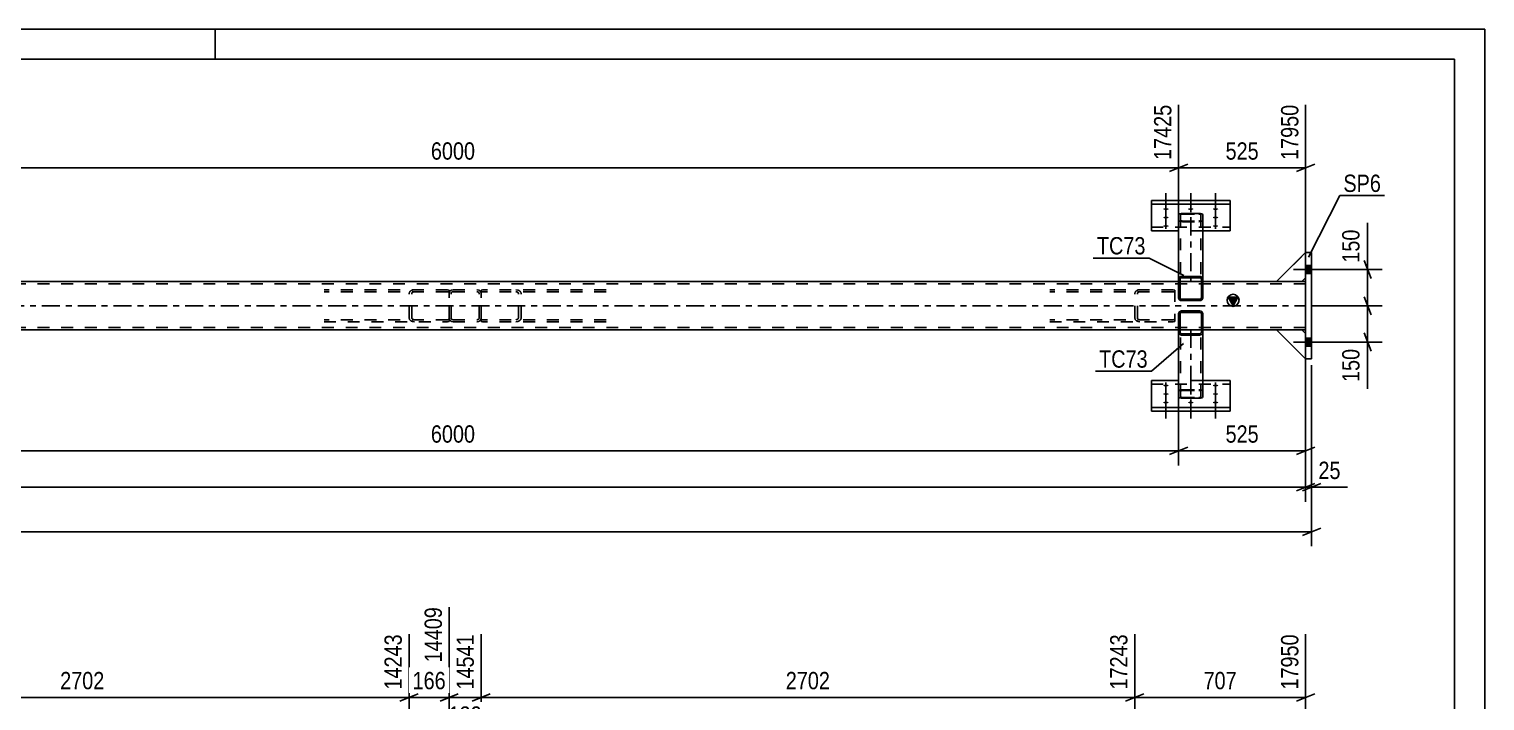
# Model space of a CAD drawing. Header units: millimetres. Extents: x -93 to 748, y -451 to 143.
# Drawn here: x 506.9 to 747.6, y 32.1 to 143.1 of the extents above; entities that cross this region are included whole.
import ezdxf

# ---------------------------------------------------------------- set-up
doc = ezdxf.new("R2010")
doc.units = ezdxf.units.MM
doc.linetypes.add('DXK_LINE_DOT2', pattern=[3.9198, 1.9599, -1.9599])
doc.linetypes.add('DXK_LINE_DOT3', pattern=[5.9187, 2.979, -0.9799, 0.9799, -0.9799])
doc.styles.add('Arial Narrow', font='ARIALN.TTF', dxfattribs={"height": 0.2})

# ---------------------------------------------------------------- blocks, each defined once
blk = doc.blocks.new('Unknown-761544515-1135')
at = {"color": 5, "linetype": 'Continuous'}
for p, q in [((747.65, 143.15), (-93.35, 143.15)), ((537.65, 138.15), (537.65, 143.15)), ((747.65, -450.85), (747.65, 143.15)), ((742.65, 138.15), (-88.35, 138.15)), ((742.65, -445.85), (742.65, 138.15))]:
    blk.add_line(p, q, dxfattribs=at)
blk = doc.blocks.new('Part-761544515-3054 - 3034')
at = {"color": 2, "linetype": 'Continuous'}
for p, q in [((697.14, 96.4), (697.04, 96.24)), ((697.3, 96.5), (697.14, 96.4)), ((697.48, 96.54), (697.3, 96.5)), ((700.52, 96.54), (697.48, 96.54)), ((700.7, 96.5), (700.52, 96.54)), ((700.86, 96.4), (700.7, 96.5)), ((700.96, 96.24), (700.86, 96.4)), ((697.04, 96.24), (697, 96.06)), ((697, 93.02), (697, 96.06)), ((697.26, 96.15), (697.24, 96.06)), ((697.24, 96.06), (697.24, 93.02)), ((697.31, 96.23), (697.26, 96.15)), ((697.39, 96.28), (697.31, 96.23)), ((697.48, 96.3), (697.39, 96.28)), ((700.52, 96.3), (697.48, 96.3)), ((700.61, 96.28), (700.52, 96.3)), ((700.69, 96.23), (700.61, 96.28)), ((700.74, 96.15), (700.69, 96.23)), ((700.76, 96.06), (700.74, 96.15)), ((700.76, 96.06), (700.76, 93.02)), ((701, 96.06), (700.96, 96.24)), ((701, 93.02), (701, 96.06)), ((697.04, 92.83), (697, 93.02)), ((697.14, 92.68), (697.04, 92.83)), ((697.3, 92.58), (697.14, 92.68)), ((697.24, 93.02), (697.26, 92.93)), ((697.26, 92.93), (697.31, 92.85)), ((697.48, 92.54), (697.3, 92.58)), ((697.31, 92.85), (697.39, 92.8)), ((697.39, 92.8), (697.48, 92.78)), ((700.52, 92.78), (697.48, 92.78)), ((700.52, 92.54), (697.48, 92.54)), ((700.52, 92.78), (700.61, 92.8)), ((700.7, 92.58), (700.52, 92.54)), ((700.61, 92.8), (700.69, 92.85)), ((700.69, 92.85), (700.74, 92.93)), ((700.86, 92.68), (700.7, 92.58)), ((700.74, 92.93), (700.76, 93.02)), ((700.96, 92.83), (700.86, 92.68)), ((701, 93.02), (700.96, 92.83))]:
    blk.add_line(p, q, dxfattribs=at)
at = {"color": 7, "linetype": 'DXK_LINE_DOT2'}
for p, q in [((697.3, 96.5), (697.48, 96.54)), ((700.52, 96.54), (700.7, 96.5)), ((697, 96.06), (697.04, 96.24)), ((700.96, 96.24), (701, 96.06)), ((697, 93.02), (697, 93.4)), ((697.24, 93.4), (697, 93.4)), ((697.24, 93.02), (697.24, 93.4)), ((700.76, 93.02), (700.76, 93.4)), ((701, 93.4), (700.76, 93.4)), ((701, 93.02), (701, 93.4))]:
    blk.add_line(p, q, dxfattribs=at)
for centre, start, end in [((697.48, 96.06), 112.5, 157.5), ((700.52, 96.06), 22.5, 67.5)]:
    blk.add_arc(centre, 0.48, start, end, dxfattribs=at)
blk = doc.blocks.new('Part-761544515-3143 - 3034')
at = {"color": 7, "linetype": 'DXK_LINE_DOT2'}
for p, q in [((717.4, 93.4), (713.2, 93.4)), ((713.2, 93.4), (718, 88.6)), ((718, 92.8), (717.4, 93.4)), ((718, 88.6), (718, 92.8))]:
    blk.add_line(p, q, dxfattribs=at)
blk = doc.blocks.new('Part-761544515-3134 - 3034')
at = {"color": 7, "linetype": 'DXK_LINE_DOT2'}
for p, q in [((713.2, 101.4), (718, 106.2)), ((718, 106.2), (718, 102)), ((717.4, 101.4), (713.2, 101.4)), ((718, 102), (717.4, 101.4))]:
    blk.add_line(p, q, dxfattribs=at)
blk = doc.blocks.new('Part-761544515-3131 - 3034')
at = {"linetype": 'Continuous'}
blk.add_hatch(color=2, dxfattribs=at).paths.add_polyline_path([(706, 97.4), (705.2, 98.8), (706.8, 98.8)])
at = {"color": 2, "linetype": 'Continuous'}
for p, q in [((697, 101.4), (461, 101.4)), ((713.2, 101.4), (701, 101.4)), ((718, 101.4), (717.4, 101.4)), ((706, 97.4), (705.2, 98.8)), ((705.2, 98.8), (706.8, 98.8)), ((706.8, 98.8), (706, 97.4)), ((718, 100.6), (718, 94.2)), ((697, 93.4), (461, 93.4)), ((713.2, 93.4), (701, 93.4)), ((718, 93.4), (717.4, 93.4))]:
    blk.add_line(p, q, dxfattribs=at)
at = {"color": 7, "linetype": 'DXK_LINE_DOT2'}
for p, q in [((701, 101.4), (697, 101.4)), ((717.4, 101.4), (713.2, 101.4)), ((718, 101.4), (718, 100.6)), ((718, 101.4), (718, 101.16)), ((718, 101), (0, 101)), ((718, 93.4), (718, 94.2)), ((718, 93.8), (0, 93.8)), ((701, 93.4), (697, 93.4)), ((717.4, 93.4), (713.2, 93.4))]:
    blk.add_line(p, q, dxfattribs=at)
at = {"color": 7, "linetype": 'DXK_LINE_DOT3'}
blk.add_line((0, 97.4), (718, 97.4), dxfattribs=at)
at = {"color": 2, "linetype": 'Continuous'}
blk.add_circle((706, 98.3), 1, dxfattribs=at)
blk = doc.blocks.new('Part-761544515-3055 - 3034')
at = {"color": 2, "linetype": 'Continuous'}
for p, q in [((697, 101.77), (697.04, 101.96)), ((697, 101.77), (697, 98.73)), ((697.04, 101.96), (697.14, 102.11)), ((697.14, 102.11), (697.29, 102.22)), ((697.26, 101.86), (697.24, 101.77)), ((697.24, 98.73), (697.24, 101.77)), ((697.31, 101.94), (697.26, 101.86)), ((697.29, 102.22), (697.48, 102.25)), ((697.39, 101.99), (697.31, 101.94)), ((697.48, 102.01), (697.39, 101.99)), ((700.52, 102.25), (697.48, 102.25)), ((700.52, 102.01), (697.48, 102.01)), ((700.52, 102.25), (700.7, 102.22)), ((700.61, 101.99), (700.52, 102.01)), ((700.69, 101.94), (700.61, 101.99)), ((700.74, 101.86), (700.69, 101.94)), ((700.7, 102.22), (700.86, 102.11)), ((700.76, 101.77), (700.74, 101.86)), ((700.76, 98.73), (700.76, 101.77)), ((700.86, 102.11), (700.96, 101.96)), ((700.96, 101.96), (701, 101.77)), ((701, 101.77), (701, 98.73)), ((697, 98.73), (697.04, 98.55)), ((697.24, 98.73), (697.26, 98.64)), ((700.74, 98.64), (700.76, 98.73)), ((700.96, 98.55), (701, 98.73)), ((697.04, 98.55), (697.14, 98.39)), ((697.14, 98.39), (697.29, 98.29)), ((697.26, 98.64), (697.31, 98.56)), ((697.29, 98.29), (697.48, 98.25)), ((697.31, 98.56), (697.39, 98.51)), ((697.39, 98.51), (697.48, 98.49)), ((700.52, 98.49), (697.48, 98.49)), ((700.52, 98.25), (697.48, 98.25)), ((700.52, 98.49), (700.61, 98.51)), ((700.52, 98.25), (700.7, 98.29)), ((700.61, 98.51), (700.69, 98.56)), ((700.69, 98.56), (700.74, 98.64)), ((700.7, 98.29), (700.86, 98.39)), ((700.86, 98.39), (700.96, 98.55))]:
    blk.add_line(p, q, dxfattribs=at)
at = {"color": 7, "linetype": 'DXK_LINE_DOT2'}
for p, q in [((697.24, 101.4), (697, 101.4)), ((697.24, 101.77), (697.24, 98.73)), ((700.76, 101.77), (700.76, 98.73)), ((701, 101.4), (700.76, 101.4)), ((697.04, 98.55), (697, 98.73)), ((701, 98.73), (700.96, 98.55)), ((697.48, 98.25), (697.29, 98.29)), ((700.7, 98.29), (700.52, 98.25))]:
    blk.add_line(p, q, dxfattribs=at)
for centre, start, end in [((697.48, 98.73), 202.5, 247.5), ((700.52, 98.73), 292.5, 337.5)]:
    blk.add_arc(centre, 0.48, start, end, dxfattribs=at)
blk = doc.blocks.new('Bolt-761544515-3080 - 3034')
at = {"linetype": 'Continuous'}
for points in [[(694.9, 113.54), (694.99, 113.54), (695.08, 113.53), (695.16, 113.51), (695.23, 113.49), (695.28, 113.47), (695.32, 113.44), (695.34, 113.41), (695.34, 113.37), (695.32, 113.34), (695.28, 113.32), (695.23, 113.29), (695.16, 113.27), (695.08, 113.25), (694.99, 113.24), (694.9, 113.24), (694.81, 113.24), (694.72, 113.25), (694.64, 113.27), (694.57, 113.29), (694.52, 113.32), (694.48, 113.34), (694.46, 113.37), (694.46, 113.41), (694.48, 113.44), (694.52, 113.47), (694.57, 113.49), (694.64, 113.51), (694.72, 113.53), (694.81, 113.54)], [(699, 113.54), (699.09, 113.54), (699.18, 113.53), (699.26, 113.51), (699.33, 113.49), (699.38, 113.47), (699.42, 113.44), (699.44, 113.41), (699.44, 113.37), (699.42, 113.34), (699.38, 113.32), (699.33, 113.29), (699.26, 113.27), (699.18, 113.25), (699.09, 113.24), (699, 113.24), (698.91, 113.24), (698.82, 113.25), (698.74, 113.27), (698.67, 113.29), (698.62, 113.32), (698.58, 113.34), (698.56, 113.37), (698.56, 113.41), (698.58, 113.44), (698.62, 113.47), (698.67, 113.49), (698.74, 113.51), (698.82, 113.53), (698.91, 113.54)], [(703.1, 113.54), (703.19, 113.54), (703.28, 113.53), (703.36, 113.51), (703.43, 113.49), (703.48, 113.47), (703.52, 113.44), (703.54, 113.41), (703.54, 113.37), (703.52, 113.34), (703.48, 113.32), (703.43, 113.29), (703.36, 113.27), (703.28, 113.25), (703.19, 113.24), (703.1, 113.24), (703.01, 113.24), (702.92, 113.25), (702.84, 113.27), (702.77, 113.29), (702.72, 113.32), (702.68, 113.34), (702.66, 113.37), (702.66, 113.41), (702.68, 113.44), (702.72, 113.47), (702.77, 113.49), (702.84, 113.51), (702.92, 113.53), (703.01, 113.54)], [(694.9, 112.14), (694.99, 112.14), (695.08, 112.13), (695.16, 112.11), (695.23, 112.09), (695.28, 112.06), (695.32, 112.03), (695.34, 112), (695.34, 111.97), (695.32, 111.94), (695.28, 111.91), (695.23, 111.89), (695.16, 111.87), (695.08, 111.85), (694.99, 111.84), (694.9, 111.84), (694.81, 111.84), (694.72, 111.85), (694.64, 111.87), (694.57, 111.89), (694.52, 111.91), (694.48, 111.94), (694.46, 111.97), (694.46, 112), (694.48, 112.03), (694.52, 112.06), (694.57, 112.09), (694.64, 112.11), (694.72, 112.13), (694.81, 112.14)], [(703.1, 112.14), (703.19, 112.14), (703.28, 112.13), (703.36, 112.11), (703.43, 112.09), (703.48, 112.06), (703.52, 112.03), (703.54, 112), (703.54, 111.97), (703.52, 111.94), (703.48, 111.91), (703.43, 111.89), (703.36, 111.87), (703.28, 111.85), (703.19, 111.84), (703.1, 111.84), (703.01, 111.84), (702.92, 111.85), (702.84, 111.87), (702.77, 111.89), (702.72, 111.91), (702.68, 111.94), (702.66, 111.97), (702.66, 112), (702.68, 112.03), (702.72, 112.06), (702.77, 112.09), (702.84, 112.11), (702.92, 112.13), (703.01, 112.14)], [(694.9, 110.74), (694.99, 110.73), (695.08, 110.72), (695.16, 110.71), (695.23, 110.69), (695.28, 110.66), (695.32, 110.63), (695.34, 110.6), (695.34, 110.57), (695.32, 110.54), (695.28, 110.51), (695.23, 110.49), (695.16, 110.46), (695.08, 110.45), (694.99, 110.44), (694.9, 110.44), (694.81, 110.44), (694.72, 110.45), (694.64, 110.46), (694.57, 110.49), (694.52, 110.51), (694.48, 110.54), (694.46, 110.57), (694.46, 110.6), (694.48, 110.63), (694.52, 110.66), (694.57, 110.69), (694.64, 110.71), (694.72, 110.72), (694.81, 110.73)], [(703.1, 110.74), (703.19, 110.73), (703.28, 110.72), (703.36, 110.71), (703.43, 110.69), (703.48, 110.66), (703.52, 110.63), (703.54, 110.6), (703.54, 110.57), (703.52, 110.54), (703.48, 110.51), (703.43, 110.49), (703.36, 110.46), (703.28, 110.45), (703.19, 110.44), (703.1, 110.44), (703.01, 110.44), (702.92, 110.45), (702.84, 110.46), (702.77, 110.49), (702.72, 110.51), (702.68, 110.54), (702.66, 110.57), (702.66, 110.6), (702.68, 110.63), (702.72, 110.66), (702.77, 110.69), (702.84, 110.71), (702.92, 110.72), (703.01, 110.73)]]:
    blk.add_hatch(color=1, dxfattribs=at).paths.add_polyline_path(points)
at = {"color": 1, "linetype": 'Continuous'}
for p, q in [((694.9, 112.9), (694.9, 116.02)), ((699, 112.9), (699, 116.02)), ((703.1, 112.9), (703.1, 116.02)), ((694.9, 111.5), (694.9, 114.62)), ((694.9, 110.1), (694.9, 113.22)), ((703.1, 111.5), (703.1, 114.62)), ((703.1, 110.1), (703.1, 113.22))]:
    blk.add_line(p, q, dxfattribs=at)
at = {"color": 1, "linetype": 'DXK_LINE_DOT2'}
blk.add_line((699, 110.1), (699, 113.22), dxfattribs=at)
blk = doc.blocks.new('Part-761544515-3231 - 3034')
at = {"color": 7, "linetype": 'DXK_LINE_DOT2'}
for p, q in [((697, 93.02), (697, 93.4)), ((697.24, 93.4), (697, 93.4)), ((697.32, 82.34), (697.32, 93.4)), ((700.36, 93.4), (701, 93.4)), ((700.59, 93.4), (700.6, 93.4)), ((700.66, 93.4), (700.68, 93.4)), ((700.68, 82.34), (700.68, 93.4)), ((701, 93.02), (701, 93.4)), ((697, 83.27), (697.05, 83.35)), ((697.05, 83.35), (697.19, 83.42)), ((697.19, 83.42), (697.4, 83.47)), ((697.34, 83.31), (697.32, 83.27)), ((697.32, 82.34), (697.34, 82.3)), ((697.41, 83.35), (697.34, 83.31)), ((697.34, 82.3), (697.41, 82.26)), ((697.4, 83.47), (697.64, 83.49)), ((697.52, 83.37), (697.41, 83.35)), ((697.41, 82.26), (697.52, 82.24)), ((697.64, 83.38), (697.52, 83.37)), ((697.52, 82.24), (697.64, 82.23)), ((697.64, 83.49), (700.36, 83.49)), ((697.64, 83.38), (700.36, 83.38)), ((697.64, 82.23), (700.36, 82.23)), ((700.36, 83.49), (700.6, 83.47)), ((700.48, 83.37), (700.36, 83.38)), ((700.36, 82.23), (700.48, 82.24)), ((700.59, 83.35), (700.48, 83.37)), ((700.48, 82.24), (700.59, 82.26)), ((700.59, 83.35), (700.6, 83.34)), ((700.59, 82.26), (700.66, 82.3)), ((700.6, 83.47), (700.81, 83.42)), ((700.6, 83.34), (700.66, 83.31)), ((700.68, 83.27), (700.66, 83.31)), ((700.66, 82.3), (700.68, 82.34)), ((700.81, 83.42), (700.95, 83.35)), ((700.95, 83.35), (701, 83.27))]:
    blk.add_line(p, q, dxfattribs=at)
at = {"color": 2, "linetype": 'Continuous'}
for p, q in [((697, 82.34), (697, 93.02)), ((700.76, 93.4), (697.24, 93.4)), ((701, 82.34), (701, 93.02)), ((697.05, 82.25), (697, 82.34)), ((697.19, 82.18), (697.05, 82.25)), ((697.4, 82.14), (697.19, 82.18)), ((697.64, 82.12), (697.4, 82.14)), ((697.64, 82.12), (700.36, 82.12)), ((700.6, 82.14), (700.36, 82.12)), ((700.81, 82.18), (700.6, 82.14)), ((700.95, 82.25), (700.81, 82.18)), ((701, 82.34), (700.95, 82.25))]:
    blk.add_line(p, q, dxfattribs=at)
at = {"color": 7, "linetype": 'DXK_LINE_DOT3'}
blk.add_line((699, 93.4), (699, 82.8), dxfattribs=at)
blk = doc.blocks.new('Part-761544515-3216 - 3034')
at = {"color": 2, "linetype": 'Continuous'}
for p, q in [((692.5, 79.98), (692.5, 85.03)), ((697, 85.03), (692.5, 85.03)), ((705.5, 85.03), (701, 85.03)), ((705.5, 79.98), (705.5, 85.03)), ((692.5, 80.58), (705.5, 80.58)), ((692.5, 79.98), (705.5, 79.98))]:
    blk.add_line(p, q, dxfattribs=at)
at = {"color": 7, "linetype": 'DXK_LINE_DOT2'}
for p, q in [((692.5, 84.43), (705.5, 84.43)), ((701, 85.03), (697, 85.03))]:
    blk.add_line(p, q, dxfattribs=at)
blk = doc.blocks.new('Part-761544515-3137 - 3034')
at = {"color": 2, "linetype": 'Continuous'}
for p, q in [((713.2, 101.4), (718, 106.2)), ((717.4, 101.4), (713.2, 101.4)), ((718, 102), (717.4, 101.4))]:
    blk.add_line(p, q, dxfattribs=at)
at = {"color": 7, "linetype": 'DXK_LINE_DOT2'}
for p, q in [((718, 106.2), (718, 106.2)), ((718, 106.2), (718, 102)), ((718, 106.2), (718, 106.2)), ((718, 102), (718, 102)), ((718, 102), (718, 102))]:
    blk.add_line(p, q, dxfattribs=at)
blk = doc.blocks.new('Bolt-761544515-3077 - 3034')
at = {"linetype": 'Continuous'}
for points in [[(718, 104.06), (718, 102.74), (719, 102.74), (719, 104.06)], [(718, 104.06), (718, 102.74), (719, 102.74), (719, 104.06)], [(718, 92.06), (718, 90.74), (719, 90.74), (719, 92.06)], [(718, 92.06), (718, 90.74), (719, 90.74), (719, 92.06)]]:
    blk.add_hatch(color=1, dxfattribs=at).paths.add_polyline_path(points)
at = {"color": 1, "linetype": 'Continuous'}
for p, q in [((719, 104.06), (718, 104.06)), ((719, 104.06), (718, 104.06)), ((720.76, 103.4), (716, 103.4)), ((720.76, 103.4), (716, 103.4)), ((719, 102.74), (718, 102.74)), ((719, 102.74), (718, 102.74)), ((719, 92.06), (718, 92.06)), ((719, 92.06), (718, 92.06)), ((720.76, 91.4), (716, 91.4)), ((720.76, 91.4), (716, 91.4)), ((719, 90.74), (718, 90.74)), ((719, 90.74), (718, 90.74))]:
    blk.add_line(p, q, dxfattribs=at)
blk = doc.blocks.new('Bolt-761544515-3081 - 3034')
at = {"linetype": 'Continuous'}
for points in [[(694.9, 84.06), (694.81, 84.06), (694.72, 84.07), (694.64, 84.08), (694.57, 84.11), (694.52, 84.13), (694.48, 84.16), (694.46, 84.19), (694.46, 84.22), (694.48, 84.25), (694.52, 84.28), (694.57, 84.31), (694.64, 84.33), (694.72, 84.34), (694.81, 84.35), (694.9, 84.36), (694.99, 84.35), (695.08, 84.34), (695.16, 84.33), (695.23, 84.31), (695.28, 84.28), (695.32, 84.25), (695.34, 84.22), (695.34, 84.19), (695.32, 84.16), (695.28, 84.13), (695.23, 84.11), (695.16, 84.08), (695.08, 84.07), (694.99, 84.06)], [(703.1, 84.06), (703.01, 84.06), (702.92, 84.07), (702.84, 84.08), (702.77, 84.11), (702.72, 84.13), (702.68, 84.16), (702.66, 84.19), (702.66, 84.22), (702.68, 84.25), (702.72, 84.28), (702.77, 84.31), (702.84, 84.33), (702.92, 84.34), (703.01, 84.35), (703.1, 84.36), (703.19, 84.35), (703.28, 84.34), (703.36, 84.33), (703.43, 84.31), (703.48, 84.28), (703.52, 84.25), (703.54, 84.22), (703.54, 84.19), (703.52, 84.16), (703.48, 84.13), (703.43, 84.11), (703.36, 84.08), (703.28, 84.07), (703.19, 84.06)], [(694.9, 82.65), (694.81, 82.66), (694.72, 82.67), (694.64, 82.68), (694.57, 82.7), (694.52, 82.73), (694.48, 82.76), (694.46, 82.79), (694.46, 82.82), (694.48, 82.85), (694.52, 82.88), (694.57, 82.9), (694.64, 82.93), (694.72, 82.94), (694.81, 82.95), (694.9, 82.95), (694.99, 82.95), (695.08, 82.94), (695.16, 82.93), (695.23, 82.9), (695.28, 82.88), (695.32, 82.85), (695.34, 82.82), (695.34, 82.79), (695.32, 82.76), (695.28, 82.73), (695.23, 82.7), (695.16, 82.68), (695.08, 82.67), (694.99, 82.66)], [(703.1, 82.65), (703.01, 82.66), (702.92, 82.67), (702.84, 82.68), (702.77, 82.7), (702.72, 82.73), (702.68, 82.76), (702.66, 82.79), (702.66, 82.82), (702.68, 82.85), (702.72, 82.88), (702.77, 82.9), (702.84, 82.93), (702.92, 82.94), (703.01, 82.95), (703.1, 82.95), (703.19, 82.95), (703.28, 82.94), (703.36, 82.93), (703.43, 82.9), (703.48, 82.88), (703.52, 82.85), (703.54, 82.82), (703.54, 82.79), (703.52, 82.76), (703.48, 82.73), (703.43, 82.7), (703.36, 82.68), (703.28, 82.67), (703.19, 82.66)], [(694.9, 81.25), (694.81, 81.25), (694.72, 81.26), (694.64, 81.28), (694.57, 81.3), (694.52, 81.33), (694.48, 81.35), (694.46, 81.39), (694.46, 81.42), (694.48, 81.45), (694.52, 81.48), (694.57, 81.5), (694.64, 81.52), (694.72, 81.54), (694.81, 81.55), (694.9, 81.55), (694.99, 81.55), (695.08, 81.54), (695.16, 81.52), (695.23, 81.5), (695.28, 81.48), (695.32, 81.45), (695.34, 81.42), (695.34, 81.39), (695.32, 81.35), (695.28, 81.33), (695.23, 81.3), (695.16, 81.28), (695.08, 81.26), (694.99, 81.25)], [(699, 81.25), (698.91, 81.25), (698.82, 81.26), (698.74, 81.28), (698.67, 81.3), (698.62, 81.33), (698.58, 81.35), (698.56, 81.39), (698.56, 81.42), (698.58, 81.45), (698.62, 81.48), (698.67, 81.5), (698.74, 81.52), (698.82, 81.54), (698.91, 81.55), (699, 81.55), (699.09, 81.55), (699.18, 81.54), (699.26, 81.52), (699.33, 81.5), (699.38, 81.48), (699.42, 81.45), (699.44, 81.42), (699.44, 81.39), (699.42, 81.35), (699.38, 81.33), (699.33, 81.3), (699.26, 81.28), (699.18, 81.26), (699.09, 81.25)], [(703.1, 81.25), (703.01, 81.25), (702.92, 81.26), (702.84, 81.28), (702.77, 81.3), (702.72, 81.33), (702.68, 81.35), (702.66, 81.39), (702.66, 81.42), (702.68, 81.45), (702.72, 81.48), (702.77, 81.5), (702.84, 81.52), (702.92, 81.54), (703.01, 81.55), (703.1, 81.55), (703.19, 81.55), (703.28, 81.54), (703.36, 81.52), (703.43, 81.5), (703.48, 81.48), (703.52, 81.45), (703.54, 81.42), (703.54, 81.39), (703.52, 81.35), (703.48, 81.33), (703.43, 81.3), (703.36, 81.28), (703.28, 81.26), (703.19, 81.25)]]:
    blk.add_hatch(color=1, dxfattribs=at).paths.add_polyline_path(points)
at = {"color": 1, "linetype": 'Continuous'}
for p, q in [((694.9, 84.69), (694.9, 81.57)), ((703.1, 84.69), (703.1, 81.57)), ((694.9, 83.29), (694.9, 80.17)), ((694.9, 81.89), (694.9, 78.77)), ((699, 81.89), (699, 78.77)), ((703.1, 83.29), (703.1, 80.17)), ((703.1, 81.89), (703.1, 78.77))]:
    blk.add_line(p, q, dxfattribs=at)
at = {"color": 1, "linetype": 'DXK_LINE_DOT2'}
blk.add_line((699, 84.69), (699, 81.57), dxfattribs=at)
blk = doc.blocks.new('Part-761544515-3149 - 3034')
at = {"color": 7, "linetype": 'DXK_LINE_DOT2'}
for p, q in [((717.4, 93.4), (713.2, 93.4)), ((713.2, 93.4), (718, 88.6)), ((718, 92.8), (717.4, 93.4)), ((718, 88.6), (718, 92.8))]:
    blk.add_line(p, q, dxfattribs=at)
blk = doc.blocks.new('Part-761544515-3221 - 3034')
at = {"color": 2, "linetype": 'Continuous'}
for p, q in [((697, 112.45), (697.05, 112.54)), ((697, 112.45), (697, 101.78)), ((697.05, 112.54), (697.19, 112.61)), ((697.19, 112.61), (697.4, 112.66)), ((697.4, 112.66), (697.64, 112.67)), ((697.64, 112.67), (700.36, 112.67)), ((700.36, 112.67), (700.6, 112.66)), ((700.6, 112.66), (700.81, 112.61)), ((700.81, 112.61), (700.95, 112.54)), ((700.95, 112.54), (701, 112.45)), ((701, 112.45), (701, 101.4)), ((700.76, 101.4), (697.24, 101.4))]:
    blk.add_line(p, q, dxfattribs=at)
at = {"color": 7, "linetype": 'DXK_LINE_DOT2'}
for p, q in [((697.05, 111.44), (697, 111.52)), ((697.19, 111.37), (697.05, 111.44)), ((697.4, 111.32), (697.19, 111.37)), ((697.34, 112.5), (697.32, 112.45)), ((697.32, 112.45), (697.32, 101.4)), ((697.32, 111.52), (697.34, 111.48)), ((697.41, 112.53), (697.34, 112.5)), ((697.34, 111.48), (697.41, 111.45)), ((697.64, 111.3), (697.4, 111.32)), ((697.52, 112.55), (697.41, 112.53)), ((697.41, 111.45), (697.52, 111.42)), ((697.64, 112.56), (697.52, 112.55)), ((697.52, 111.42), (697.64, 111.41)), ((697.64, 112.56), (700.36, 112.56)), ((697.64, 111.41), (700.36, 111.41)), ((697.64, 111.3), (700.36, 111.3)), ((700.48, 112.55), (700.36, 112.56)), ((700.36, 111.41), (700.48, 111.42)), ((700.6, 111.32), (700.36, 111.3)), ((700.59, 112.53), (700.48, 112.55)), ((700.48, 111.42), (700.59, 111.45)), ((700.66, 112.5), (700.59, 112.53)), ((700.59, 111.45), (700.6, 111.46)), ((700.6, 111.46), (700.66, 111.48)), ((700.81, 111.37), (700.6, 111.32)), ((700.68, 112.45), (700.66, 112.5)), ((700.66, 111.48), (700.68, 111.52)), ((700.68, 112.45), (700.68, 101.4)), ((700.95, 111.44), (700.81, 111.37)), ((701, 111.52), (700.95, 111.44)), ((697, 101.78), (697, 101.4)), ((697.24, 101.4), (697, 101.4)), ((700.66, 101.4), (700.68, 101.4)), ((701, 101.4), (700.76, 101.4))]:
    blk.add_line(p, q, dxfattribs=at)
at = {"color": 7, "linetype": 'DXK_LINE_DOT3'}
blk.add_line((699, 111.99), (699, 101.4), dxfattribs=at)
blk = doc.blocks.new('Part-761544515-3191 - 3034')
at = {"color": 2, "linetype": 'Continuous'}
for p, q in [((718, 88.6), (718, 106.2)), ((719, 106.2), (718, 106.2)), ((719, 106.2), (719, 88.6)), ((719, 88.6), (718, 88.6))]:
    blk.add_line(p, q, dxfattribs=at)
blk = doc.blocks.new('Part-761544515-3140 - 3034')
at = {"color": 7, "linetype": 'DXK_LINE_DOT2'}
for p, q in [((713.2, 101.4), (718, 106.2)), ((718, 106.2), (718, 102)), ((717.4, 101.4), (713.2, 101.4)), ((718, 102), (717.4, 101.4))]:
    blk.add_line(p, q, dxfattribs=at)
blk = doc.blocks.new('Part-761544515-3146 - 3034')
at = {"color": 2, "linetype": 'Continuous'}
for p, q in [((717.4, 93.4), (713.2, 93.4)), ((713.2, 93.4), (718, 88.6)), ((718, 92.8), (717.4, 93.4))]:
    blk.add_line(p, q, dxfattribs=at)
at = {"color": 7, "linetype": 'DXK_LINE_DOT2'}
for p, q in [((718, 92.8), (718, 92.8)), ((718, 92.8), (718, 92.8)), ((718, 88.6), (718, 92.8)), ((718, 88.6), (718, 88.6)), ((718, 88.6), (718, 88.6))]:
    blk.add_line(p, q, dxfattribs=at)
blk = doc.blocks.new('Part-761544515-3215 - 3034')
at = {"color": 2, "linetype": 'Continuous'}
for p, q in [((692.5, 109.77), (692.5, 114.81)), ((692.5, 114.81), (705.5, 114.81)), ((705.5, 114.21), (692.5, 114.21)), ((705.5, 114.81), (705.5, 109.77)), ((697, 109.77), (692.5, 109.77)), ((705.5, 109.77), (701, 109.77))]:
    blk.add_line(p, q, dxfattribs=at)
at = {"color": 7, "linetype": 'DXK_LINE_DOT2'}
for p, q in [((692.5, 110.37), (705.5, 110.37)), ((701, 109.77), (697, 109.77))]:
    blk.add_line(p, q, dxfattribs=at)
blk = doc.blocks.new('Part-761544515-3244 - 3034')
at = {"color": 7, "linetype": 'DXK_LINE_DOT2'}
for p, q in [((576.41, 99.64), (576.36, 99.4)), ((576.36, 95.4), (576.36, 99.4)), ((576.68, 99.4), (576.71, 99.52)), ((576.68, 95.4), (576.68, 99.4)), ((577, 100.04), (576.76, 99.99)), ((576.88, 99.69), (577, 99.72)), ((577, 100.04), (581, 100.04)), ((577, 99.72), (581, 99.72)), ((581.25, 99.99), (581, 100.04)), ((581, 99.72), (581.12, 99.69)), ((581.3, 99.52), (581.32, 99.4)), ((581.32, 95.4), (581.32, 99.4)), ((581.64, 99.4), (581.59, 99.64)), ((581.64, 95.4), (581.64, 99.4)), ((576.36, 95.4), (576.41, 95.15)), ((576.71, 95.27), (576.68, 95.4)), ((576.76, 94.8), (577, 94.76)), ((577, 95.08), (576.88, 95.1)), ((577, 95.08), (581, 95.08)), ((577, 94.76), (581, 94.76)), ((581.12, 95.1), (581, 95.08)), ((581, 94.76), (581.25, 94.8)), ((581.32, 95.4), (581.3, 95.27)), ((581.59, 95.15), (581.64, 95.4))]:
    blk.add_line(p, q, dxfattribs=at)
for centre, radius, start, end in [((577, 99.4), 0.64, 112.5, 157.5), ((577, 99.4), 0.32, 112.5, 157.5), ((581, 99.4), 0.32, 22.5, 67.5), ((581, 99.4), 0.64, 22.5, 67.5), ((577, 95.4), 0.64, 202.5, 247.5), ((577, 95.4), 0.32, 202.5, 247.5), ((581, 95.4), 0.32, 292.5, 337.5), ((581, 95.4), 0.64, 292.5, 337.5)]:
    blk.add_arc(centre, radius, start, end, dxfattribs=at)
blk = doc.blocks.new('Part-761544515-3249 - 3034')
at = {"color": 7, "linetype": 'DXK_LINE_DOT2'}
for p, q in [((581.9, 100.04), (581.64, 100)), ((581.64, 94.79), (581.64, 100)), ((581.64, 99.65), (581.73, 99.69)), ((581.73, 99.69), (581.9, 99.72)), ((602.32, 100.04), (581.9, 100.04)), ((602.32, 99.72), (581.9, 99.72)), ((587.73, 99.99), (587.39, 100.04)), ((587.39, 99.72), (587.56, 99.69)), ((587.79, 99.52), (587.83, 99.4)), ((587.83, 95.4), (587.83, 99.4)), ((588.27, 99.4), (588.2, 99.64)), ((588.27, 95.4), (588.27, 99.4)), ((581.73, 95.1), (581.64, 95.14)), ((581.64, 94.79), (581.9, 94.76)), ((581.9, 95.08), (581.73, 95.1)), ((602.32, 95.08), (581.9, 95.08)), ((602.32, 94.76), (581.9, 94.76)), ((587.56, 95.1), (587.39, 95.08)), ((587.39, 94.76), (587.73, 94.8)), ((587.83, 95.4), (587.79, 95.27)), ((588.2, 95.15), (588.27, 95.4))]:
    blk.add_line(p, q, dxfattribs=at)
for centre, radius, start, end in [((587.46, 99.3), 0.401, 32.4104, 75.4453), ((587.52, 99.21), 0.802, 32.4104, 75.4453), ((587.46, 95.49), 0.401, 284.5547, 327.5896), ((587.52, 95.58), 0.802, 284.5547, 327.5896)]:
    blk.add_arc(centre, radius, start, end, dxfattribs=at)
blk = doc.blocks.new('Part-761544515-3250 - 3034')
at = {"color": 7, "linetype": 'DXK_LINE_DOT2'}
for p, q in [((696.1, 100.04), (675.68, 100.04)), ((696.1, 99.72), (675.68, 99.72)), ((689.8, 99.64), (689.73, 99.4)), ((689.73, 95.4), (689.73, 99.4)), ((690.17, 99.4), (690.21, 99.52)), ((690.17, 95.4), (690.17, 99.4)), ((690.61, 100.04), (690.28, 99.99)), ((690.44, 99.69), (690.61, 99.72)), ((696.1, 100.04), (696.36, 100)), ((696.1, 99.72), (696.27, 99.69)), ((696.27, 99.69), (696.36, 99.65)), ((696.36, 100), (696.36, 94.79)), ((696.1, 95.08), (675.68, 95.08)), ((675.68, 94.76), (696.1, 94.76)), ((689.73, 95.4), (689.8, 95.15)), ((690.21, 95.27), (690.17, 95.4)), ((690.28, 94.8), (690.61, 94.76)), ((690.61, 95.08), (690.44, 95.1)), ((696.27, 95.1), (696.1, 95.08)), ((696.1, 94.76), (696.36, 94.79)), ((696.36, 95.14), (696.27, 95.1))]:
    blk.add_line(p, q, dxfattribs=at)
for centre, radius, start, end in [((690.48, 99.21), 0.802, 104.5547, 147.5896), ((690.55, 99.3), 0.401, 104.5547, 147.5896), ((690.48, 95.58), 0.802, 212.4104, 255.4453), ((690.55, 95.49), 0.401, 212.4104, 255.4453)]:
    blk.add_arc(centre, radius, start, end, dxfattribs=at)
blk = doc.blocks.new('Part-761544515-3252 - 3034')
at = {"color": 7, "linetype": 'DXK_LINE_DOT2'}
for p, q in [((576.1, 100.04), (555.68, 100.04)), ((576.1, 99.72), (555.68, 99.72)), ((569.8, 99.64), (569.73, 99.4)), ((569.73, 95.4), (569.73, 99.4)), ((570.17, 99.4), (570.21, 99.52)), ((570.17, 95.4), (570.17, 99.4)), ((570.61, 100.04), (570.28, 99.99)), ((570.44, 99.69), (570.61, 99.72)), ((576.1, 100.04), (576.36, 100)), ((576.1, 99.72), (576.27, 99.69)), ((576.27, 99.69), (576.36, 99.65)), ((576.36, 94.79), (576.36, 100)), ((576.1, 95.08), (555.68, 95.08)), ((555.68, 94.76), (576.1, 94.76)), ((569.73, 95.4), (569.8, 95.15)), ((570.21, 95.27), (570.17, 95.4)), ((570.28, 94.8), (570.61, 94.76)), ((570.61, 95.08), (570.44, 95.1)), ((576.27, 95.1), (576.1, 95.08)), ((576.1, 94.76), (576.36, 94.79)), ((576.36, 95.14), (576.27, 95.1))]:
    blk.add_line(p, q, dxfattribs=at)
for centre, radius, start, end in [((570.48, 99.21), 0.802, 104.5547, 147.5895), ((570.55, 99.3), 0.401, 104.5547, 147.5895), ((570.48, 95.58), 0.802, 212.4105, 255.4453), ((570.55, 95.49), 0.401, 212.4105, 255.4453)]:
    blk.add_arc(centre, radius, start, end, dxfattribs=at)
blk = doc.blocks.new('StraightDimension-761544515-9638 - 5128')
at = {"color": 7, "linetype": 'Continuous'}
for p, q in [((581.64, -5), (581.64, 43.07)), ((689.73, -5), (689.73, 43.07)), ((583.14, 33.23), (580.14, 32.03)), ((581.64, 32.63), (689.73, 32.63)), ((688.23, 32.03), (691.23, 33.23))]:
    blk.add_line(p, q, dxfattribs=at)
at = {"color": 0, "linetype": 'Continuous'}
blk.add_wipeout([(689.13, 43.67), (684.93, 43.67), (684.93, 33.33), (689.13, 33.33)], dxfattribs=at)
at = {"color": 0}
blk.add_wipeout([(639.94, 33.38), (639.94, 37.58), (631.43, 37.58), (631.43, 33.38)], dxfattribs=at)
at = {"color": 3, "linetype": 'Continuous', "style": 'Arial Narrow'}
blk.add_text('17243', height=2.863, rotation=90.0002, dxfattribs=at).set_placement((688.53, 33.93))
at = {"color": 3, "style": 'Arial Narrow'}
blk.add_text('2702', height=2.863, dxfattribs=at).set_placement((632.03, 33.98))
blk = doc.blocks.new('StraightDimension-761544515-9639 - 5128')
at = {"color": 7, "linetype": 'Continuous'}
for p, q in [((576.36, -5), (576.36, 47.57)), ((581.64, -5), (581.64, 43.07)), ((574.86, 32.03), (577.86, 33.23)), ((576.36, 32.63), (581.64, 32.63)), ((583.14, 33.23), (580.14, 32.03))]:
    blk.add_line(p, q, dxfattribs=at)
at = {"color": 0, "linetype": 'Continuous'}
blk.add_wipeout([(581.04, 43.67), (576.84, 43.67), (576.84, 33.33), (581.04, 33.33)], dxfattribs=at)
at = {"color": 0}
blk.add_wipeout([(582.34, 27.68), (582.34, 31.88), (575.66, 31.88), (575.66, 27.68)], dxfattribs=at)
at = {"color": 3, "linetype": 'Continuous', "style": 'Arial Narrow'}
blk.add_text('14541', height=2.863, rotation=90.0002, dxfattribs=at).set_placement((580.44, 33.93))
at = {"color": 3, "style": 'Arial Narrow'}
blk.add_text('132', height=2.863, dxfattribs=at).set_placement((576.26, 28.28))
blk = doc.blocks.new('StraightDimension-761544515-9641 - 5128')
at = {"color": 7, "linetype": 'Continuous'}
for p, q in [((461.64, -5), (461.64, 43.07)), ((569.73, -5), (569.73, 43.07)), ((463.14, 33.23), (460.14, 32.03)), ((461.64, 32.63), (569.73, 32.63)), ((568.23, 32.03), (571.23, 33.23))]:
    blk.add_line(p, q, dxfattribs=at)
at = {"color": 0, "linetype": 'Continuous'}
blk.add_wipeout([(569.13, 43.67), (564.93, 43.67), (564.93, 33.33), (569.13, 33.33)], dxfattribs=at)
at = {"color": 0}
blk.add_wipeout([(519.94, 33.38), (519.94, 37.58), (511.43, 37.58), (511.43, 33.38)], dxfattribs=at)
at = {"color": 3, "linetype": 'Continuous', "style": 'Arial Narrow'}
blk.add_text('14243', height=2.863, rotation=90.0002, dxfattribs=at).set_placement((568.53, 33.93))
at = {"color": 3, "style": 'Arial Narrow'}
blk.add_text('2702', height=2.863, dxfattribs=at).set_placement((512.03, 33.98))
blk = doc.blocks.new('StraightDimension-761544515-9637 - 5128')
at = {"color": 7, "linetype": 'Continuous'}
for p, q in [((689.73, -5), (689.73, 43.07)), ((718, 7), (718, 43.07)), ((691.23, 33.23), (688.23, 32.03)), ((689.73, 32.63), (718, 32.63)), ((716.5, 32.03), (719.5, 33.23))]:
    blk.add_line(p, q, dxfattribs=at)
at = {"color": 0, "linetype": 'Continuous'}
blk.add_wipeout([(717.4, 43.67), (713.2, 43.67), (713.2, 33.33), (717.4, 33.33)], dxfattribs=at)
at = {"color": 0}
blk.add_wipeout([(707.21, 33.38), (707.21, 37.58), (700.52, 37.58), (700.52, 33.38)], dxfattribs=at)
at = {"color": 3, "linetype": 'Continuous', "style": 'Arial Narrow'}
blk.add_text('17950', height=2.863, rotation=90.0002, dxfattribs=at).set_placement((716.8, 33.93))
at = {"color": 3, "style": 'Arial Narrow'}
blk.add_text('707', height=2.863, dxfattribs=at).set_placement((701.12, 33.98))
blk = doc.blocks.new('StraightDimension-761544515-9640 - 5128')
at = {"color": 7, "linetype": 'Continuous'}
for p, q in [((576.36, -5), (576.36, 47.57)), ((569.73, -5), (569.73, 43.07)), ((568.23, 32.03), (571.23, 33.23)), ((569.73, 32.63), (576.36, 32.63)), ((577.86, 33.23), (574.86, 32.03))]:
    blk.add_line(p, q, dxfattribs=at)
at = {"color": 0}
blk.add_wipeout([(576.39, 33.38), (576.39, 37.58), (569.71, 37.58), (569.71, 33.38)], dxfattribs=at)
at = {"color": 0, "linetype": 'Continuous'}
blk.add_wipeout([(575.76, 48.17), (571.56, 48.17), (571.56, 37.83), (575.76, 37.83)], dxfattribs=at)
at = {"color": 3, "linetype": 'Continuous', "style": 'Arial Narrow'}
blk.add_text('14409', height=2.863, rotation=90.0002, dxfattribs=at).set_placement((575.16, 38.43))
at = {"color": 3, "style": 'Arial Narrow'}
blk.add_text('166', height=2.863, dxfattribs=at).set_placement((570.31, 33.98))
blk = doc.blocks.new('StraightDimension-761544515-3450 - 3034')
at = {"color": 7, "linetype": 'Continuous'}
for p, q in [((727.66, 98.9), (728.86, 95.9)), ((719, 97.4), (730.66, 97.4)), ((728.26, 91.4), (728.26, 97.4)), ((728.86, 89.9), (727.66, 92.9)), ((720, 91.4), (730.66, 91.4))]:
    blk.add_line(p, q, dxfattribs=at)
at = {"color": 0}
blk.add_wipeout([(727.51, 90.87), (723.31, 90.87), (723.31, 84.19), (727.51, 84.19)], dxfattribs=at)
at = {"color": 7, "linetype": 'Continuous'}
blk.add_line((728.26, 91.4), (728.26, 83.66), dxfattribs=at)
blk.add_line((728.26, 91.4), (728.26, 83.66), dxfattribs=at)
at = {"color": 3, "style": 'Arial Narrow'}
blk.add_text('150', height=2.863, rotation=90.0002, dxfattribs=at).set_placement((726.91, 84.79))
blk = doc.blocks.new('StraightDimension-761544515-3267 - 3034')
at = {"color": 7, "linetype": 'Continuous'}
for p, q in [((697, 106.1), (697, 130.65)), ((695.5, 119.61), (698.5, 120.81)), ((457, 120.21), (697, 120.21))]:
    blk.add_line(p, q, dxfattribs=at)
at = {"color": 0, "linetype": 'Continuous'}
blk.add_wipeout([(696.4, 131.25), (692.2, 131.25), (692.2, 120.91), (696.4, 120.91)], dxfattribs=at)
at = {"color": 0}
blk.add_wipeout([(581.26, 120.96), (581.26, 125.16), (572.74, 125.16), (572.74, 120.96)], dxfattribs=at)
at = {"color": 3, "linetype": 'Continuous', "style": 'Arial Narrow'}
blk.add_text('17425', height=2.863, rotation=90.0002, dxfattribs=at).set_placement((695.8, 121.51))
at = {"color": 3, "style": 'Arial Narrow'}
blk.add_text('6000', height=2.863, dxfattribs=at).set_placement((573.34, 121.56))
blk = doc.blocks.new('StraightDimension-761544515-3277 - 3034')
at = {"color": 7, "linetype": 'Continuous'}
for p, q in [((697, 106.1), (697, 130.65)), ((718, 102.4), (718, 130.65)), ((698.5, 120.81), (695.5, 119.61)), ((716.5, 119.61), (719.5, 120.81)), ((697, 120.21), (718, 120.21))]:
    blk.add_line(p, q, dxfattribs=at)
at = {"color": 0, "linetype": 'Continuous'}
blk.add_wipeout([(717.4, 131.25), (713.2, 131.25), (713.2, 120.91), (717.4, 120.91)], dxfattribs=at)
at = {"color": 0}
blk.add_wipeout([(710.84, 120.96), (710.84, 125.16), (704.16, 125.16), (704.16, 120.96)], dxfattribs=at)
at = {"color": 3, "linetype": 'Continuous', "style": 'Arial Narrow'}
blk.add_text('17950', height=2.863, rotation=90.0002, dxfattribs=at).set_placement((716.8, 121.51))
at = {"color": 3, "style": 'Arial Narrow'}
blk.add_text('525', height=2.863, dxfattribs=at).set_placement((704.76, 121.56))
blk = doc.blocks.new('StraightDimension-761544515-3308 - 3034')
at = {"color": 7, "linetype": 'Continuous'}
for p, q in [((718, 87.6), (718, 65)), ((719, 87.6), (719, 65)), ((716.5, 66.8), (719.5, 68)), ((720.5, 68), (717.5, 66.8)), ((718, 67.4), (719, 67.4))]:
    blk.add_line(p, q, dxfattribs=at)
at = {"color": 0}
blk.add_wipeout([(724.38, 68.15), (724.38, 72.35), (719.52, 72.35), (719.52, 68.15)], dxfattribs=at)
at = {"color": 7, "linetype": 'Continuous'}
blk.add_line((719, 67.4), (724.91, 67.4), dxfattribs=at)
blk.add_line((719, 67.4), (724.91, 67.4), dxfattribs=at)
at = {"color": 3, "style": 'Arial Narrow'}
blk.add_text('25', height=2.863, dxfattribs=at).set_placement((720.12, 68.75))
blk = doc.blocks.new('StraightDimension-761544515-3332 - 3034')
at = {"color": 7, "linetype": 'Continuous'}
for p, q in [((718, 87.6), (718, 65)), ((716.5, 66.8), (719.5, 68)), ((0, 67.4), (718, 67.4))]:
    blk.add_line(p, q, dxfattribs=at)
blk = doc.blocks.new('StraightDimension-761544515-3427 - 3034')
at = {"color": 7, "linetype": 'Continuous'}
for p, q in [((697, 87.65), (697, 71.01)), ((457, 73.41), (697, 73.41)), ((695.5, 72.81), (698.5, 74.01))]:
    blk.add_line(p, q, dxfattribs=at)
at = {"color": 0}
blk.add_wipeout([(581.26, 74.16), (581.26, 78.36), (572.74, 78.36), (572.74, 74.16)], dxfattribs=at)
at = {"color": 3, "style": 'Arial Narrow'}
blk.add_text('6000', height=2.863, dxfattribs=at).set_placement((573.34, 74.76))
blk = doc.blocks.new('StraightDimension-761544515-3438 - 3034')
at = {"color": 7, "linetype": 'Continuous'}
for p, q in [((718, 92.4), (718, 71.01)), ((697, 87.65), (697, 71.01)), ((698.5, 74.01), (695.5, 72.81)), ((697, 73.41), (718, 73.41)), ((716.5, 72.81), (719.5, 74.01))]:
    blk.add_line(p, q, dxfattribs=at)
at = {"color": 0}
blk.add_wipeout([(710.84, 74.16), (710.84, 78.36), (704.16, 78.36), (704.16, 74.16)], dxfattribs=at)
at = {"color": 3, "style": 'Arial Narrow'}
blk.add_text('525', height=2.863, dxfattribs=at).set_placement((704.76, 74.76))
blk = doc.blocks.new('StraightDimension-761544515-3459 - 3034')
at = {"color": 7, "linetype": 'Continuous'}
for p, q in [((727.66, 104.9), (728.86, 101.9)), ((720, 103.4), (730.66, 103.4)), ((728.26, 97.4), (728.26, 103.4)), ((728.86, 95.9), (727.66, 98.9)), ((719, 97.4), (730.66, 97.4))]:
    blk.add_line(p, q, dxfattribs=at)
at = {"color": 0}
blk.add_wipeout([(727.51, 110.61), (723.31, 110.61), (723.31, 103.92), (727.51, 103.92)], dxfattribs=at)
at = {"color": 7, "linetype": 'Continuous'}
blk.add_line((728.26, 103.4), (728.26, 111.13), dxfattribs=at)
blk.add_line((728.26, 103.4), (728.26, 111.13), dxfattribs=at)
at = {"color": 3, "style": 'Arial Narrow'}
blk.add_text('150', height=2.863, rotation=90.0002, dxfattribs=at).set_placement((726.91, 104.52))
blk = doc.blocks.new('StraightDimension-761544515-3469 - 3034')
at = {"color": 7, "linetype": 'Continuous'}
for p, q in [((719, 87.6), (719, 57.63)), ((717.5, 59.43), (720.5, 60.63)), ((-1, 60.03), (719, 60.03))]:
    blk.add_line(p, q, dxfattribs=at)
blk = doc.blocks.new('Mark-761544515-3217 - 3034')
at = {"color": 0}
blk.add_wipeout([(691.52, 105.89), (691.52, 108.89), (683.49, 108.89), (683.49, 105.89)], dxfattribs=at)
blk.add_wipeout([(691.52, 105.89), (691.52, 108.89), (683.49, 108.89), (683.49, 105.89)], dxfattribs=at)
at = {"color": 30, "linetype": 'Continuous'}
for p in [(682.89, 105.29), (697.88, 102.39)]:
    blk.add_line(p, (692.12, 105.29), dxfattribs=at)
at = {"color": 3, "style": 'Arial Narrow'}
blk.add_text('TC73', height=2.863, dxfattribs=at).set_placement((683.49, 105.89))
blk = doc.blocks.new('Mark-761544515-3187 - 3034')
at = {"color": 0}
blk.add_wipeout([(730.46, 116.22), (730.46, 119.22), (724.25, 119.22), (724.25, 116.22)], dxfattribs=at)
blk.add_wipeout([(730.46, 116.22), (730.46, 119.22), (724.25, 119.22), (724.25, 116.22)], dxfattribs=at)
at = {"color": 30, "linetype": 'Continuous'}
for p, q in [((718.49, 105.44), (723.65, 115.62)), ((723.65, 115.62), (731.06, 115.62))]:
    blk.add_line(p, q, dxfattribs=at)
at = {"color": 3, "style": 'Arial Narrow'}
blk.add_text('SP6', height=2.863, dxfattribs=at).set_placement((724.25, 116.22))
blk = doc.blocks.new('Mark-761544515-3227 - 3034')
at = {"color": 0}
blk.add_wipeout([(691.89, 87.16), (691.89, 90.16), (683.85, 90.16), (683.85, 87.16)], dxfattribs=at)
blk.add_wipeout([(691.89, 87.16), (691.89, 90.16), (683.85, 90.16), (683.85, 87.16)], dxfattribs=at)
at = {"color": 30, "linetype": 'Continuous'}
for p in [(697.81, 91.13), (683.25, 86.56)]:
    blk.add_line(p, (692.49, 86.56), dxfattribs=at)
at = {"color": 3, "style": 'Arial Narrow'}
blk.add_text('TC73', height=2.863, dxfattribs=at).set_placement((683.85, 87.16))

msp = doc.modelspace()

# ---------------------------------------------------------------- block references
for name in ['Unknown-761544515-1135', 'Bolt-761544515-3080 - 3034', 'Part-761544515-3215 - 3034', 'Part-761544515-3221 - 3034', 'Part-761544515-3134 - 3034', 'Part-761544515-3137 - 3034', 'Part-761544515-3140 - 3034', 'Part-761544515-3191 - 3034', 'Bolt-761544515-3077 - 3034', 'Part-761544515-3131 - 3034', 'Part-761544515-3055 - 3034', 'Part-761544515-3252 - 3034', 'Part-761544515-3244 - 3034', 'Part-761544515-3249 - 3034', 'Part-761544515-3250 - 3034', 'Part-761544515-3054 - 3034', 'Part-761544515-3231 - 3034', 'Part-761544515-3143 - 3034', 'Part-761544515-3149 - 3034', 'Part-761544515-3146 - 3034', 'Part-761544515-3216 - 3034', 'Bolt-761544515-3081 - 3034']:
    msp.add_blockref(name, (0, 0))

# ---------------------------------------------------------------- next in the draw order: block references
for name in ['StraightDimension-761544515-3267 - 3034', 'StraightDimension-761544515-3450 - 3034', 'StraightDimension-761544515-9641 - 5128', 'StraightDimension-761544515-9638 - 5128']:
    msp.add_blockref(name, (0, 0))

# ---------------------------------------------------------------- next in the draw order: block references
for name in ['StraightDimension-761544515-3277 - 3034', 'StraightDimension-761544515-3308 - 3034', 'StraightDimension-761544515-9639 - 5128', 'StraightDimension-761544515-9637 - 5128']:
    msp.add_blockref(name, (0, 0))

# ---------------------------------------------------------------- next in the draw order: block references
for name in ['StraightDimension-761544515-3459 - 3034', 'Mark-761544515-3217 - 3034', 'StraightDimension-761544515-3332 - 3034', 'StraightDimension-761544515-9640 - 5128']:
    msp.add_blockref(name, (0, 0))

# ---------------------------------------------------------------- next in the draw order: block references
for name in ['Mark-761544515-3187 - 3034', 'StraightDimension-761544515-3427 - 3034']:
    msp.add_blockref(name, (0, 0))

# ---------------------------------------------------------------- next in the draw order: block references
msp.add_blockref('StraightDimension-761544515-3438 - 3034', (0, 0))

# ---------------------------------------------------------------- next in the draw order: block references
msp.add_blockref('StraightDimension-761544515-3469 - 3034', (0, 0))

# ---------------------------------------------------------------- next in the draw order: block references
msp.add_blockref('Mark-761544515-3227 - 3034', (0, 0))

doc.saveas('drawing.dxf')
